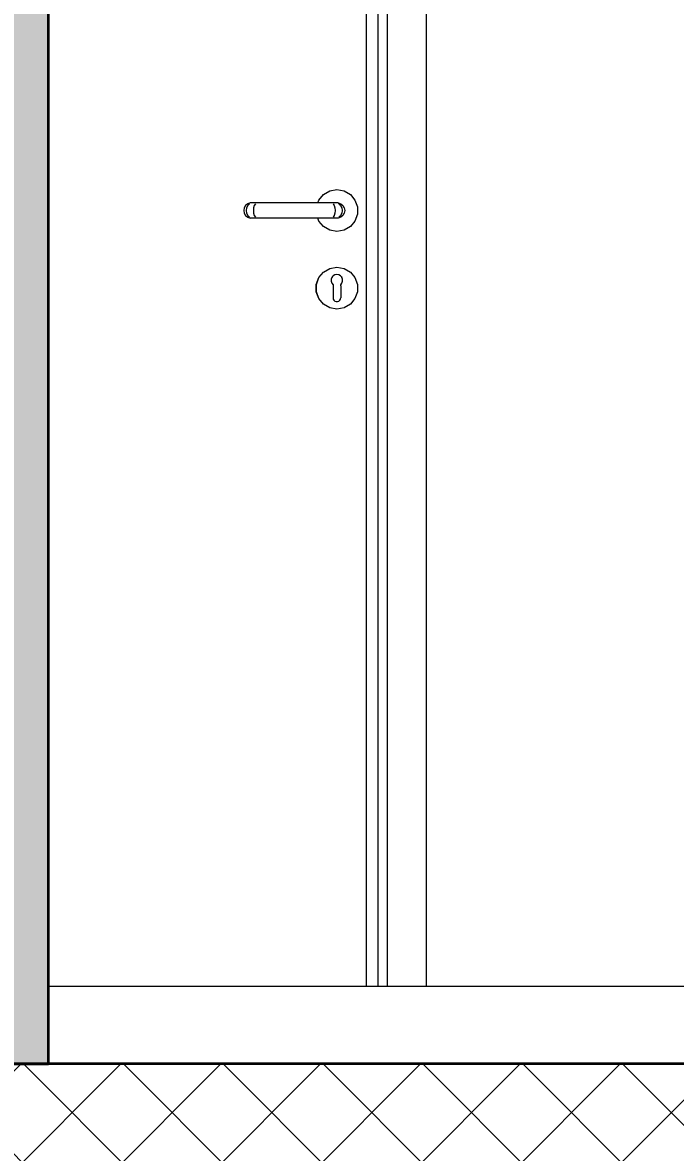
# Model space of a CAD drawing. Header units: millimetres. Extents: x -15634 to 67596, y -3027 to 55843.
# Drawn here: x 3861 to 4703, y 11982 to 13438 of the extents above; entities that cross this region are included whole.
import ezdxf

# ---------------------------------------------------------------- set-up
doc = ezdxf.new("R2010")
doc.units = ezdxf.units.MM
doc.header["$MEASUREMENT"] = 0
doc.set_wipeout_variables(frame=1)
doc.linetypes.add('Wipeout_Contour', pattern=[1000, 0, -1000])
doc.layers.add('Dimensioning - General', color=7, linetype='Continuous')
doc.layers.add('Structural - Bearing', color=7, linetype='Continuous')
for name, color, linetype, lineweight, true_color in [('Dimensioning - General_Pen_No__61', 7, 'Continuous', 20, 0x6a6a6a), ('Dimensioning - General_Pen_No__88', 7, 'Continuous', 20, 0xfd4435), ('Structural - Bearing_Pen_No__61', 7, 'Continuous', 20, 0x6a6a6a), ('Structural - Bearing_Pen_No__82', 7, 'Continuous', 20, 0xaaaaaa)]:
    doc.layers.add(name, color=color, linetype=linetype, lineweight=lineweight, true_color=true_color)
for name, color, linetype, lineweight in [('Structural - Bearing_Pen_No__1', 7, 'Continuous', 13), ('Structural - Bearing_Pen_No__101', 252, 'Continuous', 13), ('Structural - Bearing_Pen_No__7', 7, 'Continuous', 35)]:
    doc.layers.add(name, color=color, linetype=linetype, lineweight=lineweight)
doc.styles.add('GENERATED_STYLE_6', font='calibril.ttf')
doc.dimstyles.new('GENERATED_STYLE__3', dxfattribs={"dimtxt": 195.999997, "dimasz": 106.4, "dimexe": 0.18, "dimexo": 0.0625, "dimgap": 0.09, "dimtad": 1, "dimdec": 0, "dimlfac": 0.1, "dimzin": 0, "dimdsep": 46, "dimtxsty": 'GENERATED_STYLE_6', "dimblk": 'ARROWHEAD_2', "dimblk1": 'ARROWHEAD_2', "dimblk2": 'ARROWHEAD_2', "dimcen": 0.09, "dimse1": 1, "dimse2": 1, "dimclrd": 256, "dimclre": 256, "dimclrt": 256, "dimadec": 0, "dimazin": 0, "dimtfac": 1, "dimtdec": 4, "dimtmove": 0, "dimatfit": 3, "dimfxl": 1, "dimtolj": 1, "dimtzin": 0, "dimarcsym": 0})

# ---------------------------------------------------------------- blocks, each defined once
blk = doc.blocks.new('*D43')
at = {"layer": 'Dimensioning - General_Pen_No__61', "color": 251, "linetype": 'Continuous', "lineweight": 20, "true_color": 0x6a6a6a, "transparency": 16777216}
for p, q in [((27454.4, 14836), (27594.4, 14755.2)), ((27629.4, 14795.6), (27419.4, 14795.6)), ((27524.4, 12095.6), (27524.4, 14795.6)), ((27454.4, 12136), (27594.4, 12055.2)), ((27629.4, 12095.6), (27419.4, 12095.6)), ((27524.4, 12027.1), (27524.4, 12095.6))]:
    blk.add_line(p, q, dxfattribs=at)
at = {"layer": 'Dimensioning - General_Pen_No__88', "color": 20, "lineweight": 20, "true_color": 0xfd4435, "transparency": 16777216, "char_height": 196, "attachment_point": 7, "rotation": 90, "style": 'GENERATED_STYLE_6'}
for s, insert in [('\\A1;{\\pql;\\fCalibri Light|b0|i0|c0|p34;20}', (27485.2, 14437.4)), ('\\A1;{\\pql;\\fCalibri Light|b0|i0|c0|p34;270}', (27485.2, 13207.3))]:
    blk.add_mtext(s, dxfattribs=dict(at, insert=insert))
blk = doc.blocks.new('ARROWHEAD_2')
at = {"color": 0, "linetype": 'Continuous', "lineweight": 0}
for p, q in [((-0.378, -0.655), (0.378, 0.655)), ((0, 0), (-1, 0))]:
    blk.add_line(p, q, dxfattribs=at)
blk = doc.blocks.new('*D90')
at = {"layer": 'Dimensioning - General_Pen_No__61', "color": 251, "linetype": 'Continuous', "lineweight": 20, "true_color": 0x6a6a6a, "transparency": 16777216}
for p, q in [((28004.4, 12136), (28144.4, 12055.2)), ((28179.4, 12095.6), (27969.4, 12095.6)), ((28074.4, 11895.6), (28074.4, 12095.6)), ((28004.4, 11936), (28144.4, 11855.2)), ((28179.4, 11895.6), (27969.4, 11895.6))]:
    blk.add_line(p, q, dxfattribs=at)
blk = doc.blocks.new('*D91')
at = {"layer": 'Dimensioning - General_Pen_No__61', "color": 251, "linetype": 'Continuous', "lineweight": 20, "true_color": 0x6a6a6a, "transparency": 16777216}
for p, q in [((28004.4, 14836), (28144.4, 14755.2)), ((28179.4, 14795.6), (27969.4, 14795.6)), ((28074.4, 12095.6), (28074.4, 14795.6)), ((28004.4, 12136), (28144.4, 12055.2)), ((28179.4, 12095.6), (27969.4, 12095.6))]:
    blk.add_line(p, q, dxfattribs=at)
at = {"layer": 'Dimensioning - General_Pen_No__88', "color": 20, "lineweight": 20, "true_color": 0xfd4435, "transparency": 16777216, "char_height": 196, "attachment_point": 7, "rotation": 90, "style": 'GENERATED_STYLE_6'}
for s, insert in [('\\A1;{\\pql;\\fCalibri Light|b0|i0|c0|p34;20}', (28035.2, 14437.4)), ('\\A1;{\\pql;\\fCalibri Light|b0|i0|c0|p34;270}', (28035.2, 13207.3))]:
    blk.add_mtext(s, dxfattribs=dict(at, insert=insert))
blk = doc.blocks.new('*D123')
at = {"layer": 'Dimensioning - General_Pen_No__61', "color": 251, "linetype": 'Continuous', "lineweight": 20, "true_color": 0x6a6a6a, "transparency": 16777216}
for p, q in [((28554.4, 12136), (28694.4, 12055.2)), ((28729.4, 12095.6), (28519.4, 12095.6)), ((28624.4, 8295.6), (28624.4, 12095.6)), ((28554.4, 8336), (28694.4, 8255.2)), ((28729.4, 8295.6), (28519.4, 8295.6))]:
    blk.add_line(p, q, dxfattribs=at)
at = {"layer": 'Dimensioning - General_Pen_No__88', "color": 20, "lineweight": 20, "true_color": 0xfd4435, "transparency": 16777216, "insert": (28585.2, 9957.3), "char_height": 196, "attachment_point": 7, "rotation": 90, "style": 'GENERATED_STYLE_6'}
blk.add_mtext('\\A1;{\\pql;\\fCalibri Light|b0|i0|c0|p34;380}', dxfattribs=at)
blk = doc.blocks.new('*D124')
at = {"layer": 'Dimensioning - General_Pen_No__61', "color": 251, "linetype": 'Continuous', "lineweight": 20, "true_color": 0x6a6a6a, "transparency": 16777216}
for p, q in [((28554.4, 15036), (28694.4, 14955.2)), ((28729.4, 14995.6), (28519.4, 14995.6)), ((28624.4, 12095.6), (28624.4, 14995.6)), ((28554.4, 12136), (28694.4, 12055.2)), ((28729.4, 12095.6), (28519.4, 12095.6))]:
    blk.add_line(p, q, dxfattribs=at)
at = {"layer": 'Dimensioning - General_Pen_No__88', "color": 20, "lineweight": 20, "true_color": 0xfd4435, "transparency": 16777216, "insert": (28585.2, 13307.3), "char_height": 196, "attachment_point": 7, "rotation": 90, "style": 'GENERATED_STYLE_6'}
blk.add_mtext('\\A1;{\\pql;\\fCalibri Light|b0|i0|c0|p34;290}', dxfattribs=at)

msp = doc.modelspace()

# ---------------------------------------------------------------- wipeouts: each hides what was drawn before it
at = {"color": 254, "linetype": 'Wipeout_Contour', "lineweight": 0, "ltscale": 55714.690828}
msp.add_wipeout([(4319.4, 12195.6), (4331.4, 12195.6), (4331.4, 14282.6), (4319.4, 14270.6)], dxfattribs=at).dxf.layer = 'Structural - Bearing'
at = {"color": 254, "linetype": 'Wipeout_Contour', "lineweight": 0, "ltscale": 374459.215777}
msp.add_wipeout([(4243, 13209.1), (4241.7, 13205.5), (4268.1, 13205.5), (4271.4, 13204.3), (4274, 13202), (4275.8, 13199), (4276.4, 13195.6), (4275.8, 13192.2), (4274, 13189.2), (4271.4, 13186.9), (4268.1, 13185.8), (4241.7, 13185.8), (4243, 13182.1), (4249, 13174.9), (4257.1, 13170.2), (4266.4, 13168.6), (4275.6, 13170.2), (4283.7, 13174.9), (4289.7, 13182.1), (4293, 13190.9), (4293, 13200.3), (4289.7, 13209.1), (4283.7, 13216.3), (4275.6, 13221), (4266.4, 13222.6), (4257.1, 13221), (4249, 13216.3)], dxfattribs=at).dxf.layer = 'Structural - Bearing'
at = {"color": 254, "linetype": 'Wipeout_Contour', "lineweight": 0, "ltscale": 96489.75933}
msp.add_wipeout([(4260, 13109.4), (4260.9, 13110.5), (4257.2, 13120.9), (4249.1, 13116.2), (4259, 13104.4), (4259, 13104.4), (4259, 13107)], dxfattribs=at).dxf.layer = 'Structural - Bearing'

# ---------------------------------------------------------------- next in the draw order: wipeouts: each hides what was drawn before it
at = {"color": 254, "linetype": 'Wipeout_Contour', "lineweight": 0, "ltscale": 55812.862812}
msp.add_wipeout([(4381.4, 12195.6), (4381.4, 14332.6), (4331.4, 14282.6), (4331.4, 12195.6)], dxfattribs=at).dxf.layer = 'Structural - Bearing'
at = {"color": 254, "linetype": 'Wipeout_Contour', "lineweight": 0, "ltscale": 55657.666539}
msp.add_wipeout([(4304.4, 14255.6), (4304.4, 12195.6), (4319.4, 12195.6), (4319.4, 14255.6)], dxfattribs=at).dxf.layer = 'Structural - Bearing'
at = {"color": 254, "linetype": 'Wipeout_Contour', "lineweight": 0, "ltscale": 55510.5752}
msp.add_wipeout([(4265.9, 13205.5), (4268.8, 13204.3), (4271.4, 13204.3), (4268.1, 13205.5)], dxfattribs=at).dxf.layer = 'Structural - Bearing'
at = {"color": 254, "linetype": 'Wipeout_Contour', "lineweight": 0, "ltscale": 55476.22779}
msp.add_wipeout([(4273.3, 13195.6), (4272.8, 13192.2), (4275.8, 13192.2), (4276.4, 13195.6)], dxfattribs=at).dxf.layer = 'Structural - Bearing'
at = {"color": 254, "linetype": 'Wipeout_Contour', "lineweight": 0, "ltscale": 82670.9912}
msp.add_wipeout([(4259.8, 13102), (4259, 13104.4), (4249.1, 13116.2), (4243.1, 13109.1), (4261.4, 13098.5), (4261.4, 13100)], dxfattribs=at).dxf.layer = 'Structural - Bearing'

# ---------------------------------------------------------------- next in the draw order: wipeouts: each hides what was drawn before it
at = {"color": 254, "linetype": 'Wipeout_Contour', "lineweight": 0, "ltscale": 55507.520953}
msp.add_wipeout([(4268.8, 13204.3), (4271.2, 13202), (4274, 13202), (4271.4, 13204.3)], dxfattribs=at).dxf.layer = 'Structural - Bearing'
at = {"color": 254, "linetype": 'Wipeout_Contour', "lineweight": 0, "ltscale": 55462.637143}
msp.add_wipeout([(4272.8, 13192.2), (4271.2, 13189.2), (4274, 13189.2), (4275.8, 13192.2)], dxfattribs=at).dxf.layer = 'Structural - Bearing'
at = {"color": 254, "linetype": 'Wipeout_Contour', "lineweight": 0, "ltscale": 55163.204018}
msp.add_wipeout([(4249, 13116.3), (4249.1, 13116.2), (4257.2, 13120.9), (4257.1, 13121)], dxfattribs=at).dxf.layer = 'Structural - Bearing'

# ---------------------------------------------------------------- next in the draw order: wipeouts: each hides what was drawn before it
at = {"color": 254, "linetype": 'Wipeout_Contour', "lineweight": 0, "ltscale": 55500.113361}
msp.add_wipeout([(4271.2, 13202), (4272.8, 13199), (4275.8, 13199), (4274, 13202)], dxfattribs=at).dxf.layer = 'Structural - Bearing'
at = {"color": 254, "linetype": 'Wipeout_Contour', "lineweight": 0, "ltscale": 55450.101482}
msp.add_wipeout([(4268.8, 13186.9), (4271.4, 13186.9), (4274, 13189.2), (4271.2, 13189.2)], dxfattribs=at).dxf.layer = 'Structural - Bearing'
at = {"color": 254, "linetype": 'Wipeout_Contour', "lineweight": 0, "ltscale": 82742.131983}
msp.add_wipeout([(4261.6, 13111.3), (4263.8, 13112.6), (4266.4, 13113), (4266.4, 13122.5), (4257.2, 13120.9), (4260.9, 13110.5)], dxfattribs=at).dxf.layer = 'Structural - Bearing'

# ---------------------------------------------------------------- next in the draw order: wipeouts: each hides what was drawn before it
at = {"color": 254, "linetype": 'Wipeout_Contour', "lineweight": 0, "ltscale": 55489.242834}
msp.add_wipeout([(4275.8, 13199), (4272.8, 13199), (4273.3, 13195.6), (4276.4, 13195.6)], dxfattribs=at).dxf.layer = 'Structural - Bearing'
at = {"color": 254, "linetype": 'Wipeout_Contour', "lineweight": 0, "ltscale": 55440.13554}
msp.add_wipeout([(4268.8, 13186.9), (4265.9, 13185.8), (4268.1, 13185.8), (4271.4, 13186.9)], dxfattribs=at).dxf.layer = 'Structural - Bearing'
at = {"color": 254, "linetype": 'Wipeout_Contour', "lineweight": 0, "ltscale": 55185.893323}
msp.add_wipeout([(4257.1, 13121), (4257.2, 13120.9), (4266.4, 13122.5), (4266.4, 13122.6)], dxfattribs=at).dxf.layer = 'Structural - Bearing'
at = {"color": 254, "linetype": 'Wipeout_Contour', "lineweight": 0, "ltscale": 55093.963204}
msp.add_wipeout([(4261.4, 13096.5), (4261.4, 13098.5), (4243.1, 13109.1), (4239.9, 13100.3)], dxfattribs=at).dxf.layer = 'Structural - Bearing'

# ---------------------------------------------------------------- next in the draw order: wipeouts: each hides what was drawn before it
at = {"color": 254, "linetype": 'Wipeout_Contour', "lineweight": 0, "ltscale": 55504.98858}
msp.add_wipeout([(4265.9, 13205.5), (4259.8, 13205.5), (4261.5, 13204.3), (4268.8, 13204.3)], dxfattribs=at).dxf.layer = 'Structural - Bearing'
at = {"color": 254, "linetype": 'Wipeout_Contour', "lineweight": 0, "ltscale": 55468.73009}
msp.add_wipeout([(4273.3, 13195.6), (4264, 13195.6), (4263.7, 13192.2), (4272.8, 13192.2)], dxfattribs=at).dxf.layer = 'Structural - Bearing'
at = {"color": 254, "linetype": 'Wipeout_Contour', "lineweight": 0, "ltscale": 82756.064433}
msp.add_wipeout([(4268.9, 13112.6), (4271.1, 13111.3), (4271.8, 13110.5), (4275.6, 13120.9), (4266.4, 13122.5), (4266.4, 13113)], dxfattribs=at).dxf.layer = 'Structural - Bearing'
at = {"color": 254, "linetype": 'Wipeout_Contour', "lineweight": 0, "ltscale": 55131.951808}
msp.add_wipeout([(4243, 13109.1), (4243.1, 13109.1), (4249.1, 13116.2), (4249, 13116.3)], dxfattribs=at).dxf.layer = 'Structural - Bearing'
at = {"color": 254, "linetype": 'Wipeout_Contour', "lineweight": 0, "ltscale": 68778.232519}
msp.add_wipeout([(4257.2, 13070.3), (4261.5, 13082.3), (4261.4, 13083.1), (4261.4, 13089.6), (4249.1, 13075)], dxfattribs=at).dxf.layer = 'Structural - Bearing'

# ---------------------------------------------------------------- next in the draw order: wipeouts: each hides what was drawn before it
at = {"color": 254, "linetype": 'Wipeout_Contour', "lineweight": 0, "ltscale": 55501.044754}
msp.add_wipeout([(4268.8, 13204.3), (4261.5, 13204.3), (4262.8, 13202), (4271.2, 13202)], dxfattribs=at).dxf.layer = 'Structural - Bearing'
at = {"color": 254, "linetype": 'Wipeout_Contour', "lineweight": 0, "ltscale": 55455.492865}
msp.add_wipeout([(4272.8, 13192.2), (4263.7, 13192.2), (4262.8, 13189.2), (4271.2, 13189.2)], dxfattribs=at).dxf.layer = 'Structural - Bearing'
at = {"color": 254, "linetype": 'Wipeout_Contour', "lineweight": 0, "ltscale": 55197.296496}
msp.add_wipeout([(4266.4, 13122.6), (4266.4, 13122.5), (4275.6, 13120.9), (4275.6, 13121)], dxfattribs=at).dxf.layer = 'Structural - Bearing'
at = {"color": 254, "linetype": 'Wipeout_Contour', "lineweight": 0, "ltscale": 55035.847994}
msp.add_wipeout([(4261.4, 13089.6), (4261.4, 13092.7), (4243.1, 13082.2), (4249.1, 13075)], dxfattribs=at).dxf.layer = 'Structural - Bearing'

# ---------------------------------------------------------------- next in the draw order: wipeouts: each hides what was drawn before it
at = {"color": 254, "linetype": 'Wipeout_Contour', "lineweight": 0, "ltscale": 55492.973865}
msp.add_wipeout([(4271.2, 13202), (4262.8, 13202), (4263.7, 13199), (4272.8, 13199)], dxfattribs=at).dxf.layer = 'Structural - Bearing'
at = {"color": 254, "linetype": 'Wipeout_Contour', "lineweight": 0, "ltscale": 55443.618624}
msp.add_wipeout([(4271.2, 13189.2), (4262.8, 13189.2), (4261.5, 13186.9), (4268.8, 13186.9)], dxfattribs=at).dxf.layer = 'Structural - Bearing'
at = {"color": 254, "linetype": 'Wipeout_Contour', "lineweight": 0, "ltscale": 96528.152842}
msp.add_wipeout([(4272.8, 13109.4), (4273.7, 13107), (4273.8, 13104.4), (4273.7, 13104.4), (4283.7, 13116.2), (4275.6, 13120.9), (4271.8, 13110.5)], dxfattribs=at).dxf.layer = 'Structural - Bearing'
at = {"color": 254, "linetype": 'Wipeout_Contour', "lineweight": 0, "ltscale": 55053.343221}
msp.add_wipeout([(4261.4, 13092.7), (4261.4, 13094.7), (4239.9, 13090.9), (4243.1, 13082.2)], dxfattribs=at).dxf.layer = 'Structural - Bearing'

# ---------------------------------------------------------------- next in the draw order: wipeouts: each hides what was drawn before it
at = {"color": 254, "linetype": 'Wipeout_Contour', "lineweight": 0, "ltscale": 55481.746876}
msp.add_wipeout([(4272.8, 13199), (4263.7, 13199), (4264, 13195.6), (4273.3, 13195.6)], dxfattribs=at).dxf.layer = 'Structural - Bearing'
at = {"color": 254, "linetype": 'Wipeout_Contour', "lineweight": 0, "ltscale": 55434.541847}
msp.add_wipeout([(4268.8, 13186.9), (4261.5, 13186.9), (4259.8, 13185.8), (4265.9, 13185.8)], dxfattribs=at).dxf.layer = 'Structural - Bearing'
at = {"color": 254, "linetype": 'Wipeout_Contour', "lineweight": 0, "ltscale": 55196.040809}
msp.add_wipeout([(4275.6, 13121), (4275.6, 13120.9), (4283.7, 13116.2), (4283.7, 13116.3)], dxfattribs=at).dxf.layer = 'Structural - Bearing'
at = {"color": 254, "linetype": 'Wipeout_Contour', "lineweight": 0, "ltscale": 55072.713945}
msp.add_wipeout([(4261.4, 13094.7), (4261.4, 13096.5), (4239.9, 13100.3), (4239.9, 13090.9)], dxfattribs=at).dxf.layer = 'Structural - Bearing'
at = {"color": 254, "linetype": 'Wipeout_Contour', "lineweight": 0, "ltscale": 110037.043505}
msp.add_wipeout([(4261.7, 13081.4), (4261.5, 13082.3), (4257.2, 13070.3), (4266.4, 13068.7), (4266.4, 13078.2), (4265.5, 13078.2), (4263.9, 13078.8), (4262.5, 13079.9)], dxfattribs=at).dxf.layer = 'Structural - Bearing'

# ---------------------------------------------------------------- next in the draw order: wipeouts: each hides what was drawn before it
at = {"color": 254, "linetype": 'Wipeout_Contour', "lineweight": 0, "ltscale": 55495.427653}
msp.add_wipeout([(4259.8, 13205.5), (4251.6, 13205.5), (4252, 13204.3), (4261.5, 13204.3)], dxfattribs=at).dxf.layer = 'Structural - Bearing'
at = {"color": 254, "linetype": 'Wipeout_Contour', "lineweight": 0, "ltscale": 55456.179757}
msp.add_wipeout([(4252.7, 13195.6), (4252.6, 13192.2), (4263.7, 13192.2), (4264, 13195.6)], dxfattribs=at).dxf.layer = 'Structural - Bearing'
at = {"color": 254, "linetype": 'Wipeout_Contour', "lineweight": 0, "ltscale": 55095.895524}
msp.add_wipeout([(4239.8, 13100.3), (4239.9, 13100.3), (4243.1, 13109.1), (4243, 13109.1)], dxfattribs=at).dxf.layer = 'Structural - Bearing'
at = {"color": 254, "linetype": 'Wipeout_Contour', "lineweight": 0, "ltscale": 82711.628062}
msp.add_wipeout([(4272.9, 13102), (4271.4, 13100), (4271.4, 13098.5), (4289.7, 13109.1), (4283.7, 13116.2), (4273.7, 13104.4)], dxfattribs=at).dxf.layer = 'Structural - Bearing'
at = {"color": 254, "linetype": 'Wipeout_Contour', "lineweight": 0, "ltscale": 110053.87243}
msp.add_wipeout([(4267.2, 13078.2), (4266.4, 13078.2), (4266.4, 13068.7), (4275.6, 13070.3), (4271.2, 13082.3), (4271.1, 13081.4), (4270.2, 13079.9), (4268.9, 13078.8)], dxfattribs=at).dxf.layer = 'Structural - Bearing'
at = {"color": 254, "linetype": 'Wipeout_Contour', "lineweight": 0, "ltscale": 54988.326204}
msp.add_wipeout([(4257.1, 13070.2), (4257.2, 13070.3), (4249.1, 13075), (4249, 13074.9)], dxfattribs=at).dxf.layer = 'Structural - Bearing'

# ---------------------------------------------------------------- next in the draw order: wipeouts: each hides what was drawn before it
at = {"color": 254, "linetype": 'Wipeout_Contour', "lineweight": 0, "ltscale": 55490.088007}
msp.add_wipeout([(4261.5, 13204.3), (4252, 13204.3), (4252.4, 13202), (4262.8, 13202)], dxfattribs=at).dxf.layer = 'Structural - Bearing'
at = {"color": 254, "linetype": 'Wipeout_Contour', "lineweight": 0, "ltscale": 55443.490461}
msp.add_wipeout([(4252.4, 13189.2), (4262.8, 13189.2), (4263.7, 13192.2), (4252.6, 13192.2)], dxfattribs=at).dxf.layer = 'Structural - Bearing'
at = {"color": 254, "linetype": 'Wipeout_Contour', "lineweight": 0, "ltscale": 55182.279377}
msp.add_wipeout([(4283.7, 13116.3), (4283.7, 13116.2), (4289.7, 13109.1), (4289.7, 13109.1)], dxfattribs=at).dxf.layer = 'Structural - Bearing'
at = {"color": 254, "linetype": 'Wipeout_Contour', "lineweight": 0, "ltscale": 55002.134658}
msp.add_wipeout([(4249, 13074.9), (4249.1, 13075), (4243.1, 13082.2), (4243, 13082.1)], dxfattribs=at).dxf.layer = 'Structural - Bearing'
at = {"color": 254, "linetype": 'Wipeout_Contour', "lineweight": 0, "ltscale": 54987.065874}
msp.add_wipeout([(4266.4, 13068.6), (4266.4, 13068.7), (4257.2, 13070.3), (4257.1, 13070.2)], dxfattribs=at).dxf.layer = 'Structural - Bearing'

# ---------------------------------------------------------------- next in the draw order: wipeouts: each hides what was drawn before it
at = {"color": 254, "linetype": 'Wipeout_Contour', "lineweight": 0, "ltscale": 55480.979489}
msp.add_wipeout([(4262.8, 13202), (4252.4, 13202), (4252.6, 13199), (4263.7, 13199)], dxfattribs=at).dxf.layer = 'Structural - Bearing'
at = {"color": 254, "linetype": 'Wipeout_Contour', "lineweight": 0, "ltscale": 55432.650617}
msp.add_wipeout([(4262.8, 13189.2), (4252.4, 13189.2), (4252, 13186.9), (4261.5, 13186.9)], dxfattribs=at).dxf.layer = 'Structural - Bearing'
at = {"color": 254, "linetype": 'Wipeout_Contour', "lineweight": 0, "ltscale": 55131.07585}
msp.add_wipeout([(4271.4, 13098.5), (4271.4, 13096.5), (4292.9, 13100.3), (4289.7, 13109.1)], dxfattribs=at).dxf.layer = 'Structural - Bearing'
at = {"color": 254, "linetype": 'Wipeout_Contour', "lineweight": 0, "ltscale": 55026.817639}
msp.add_wipeout([(4243, 13082.1), (4243.1, 13082.2), (4239.9, 13090.9), (4239.8, 13090.9)], dxfattribs=at).dxf.layer = 'Structural - Bearing'

# ---------------------------------------------------------------- next in the draw order: wipeouts: each hides what was drawn before it
at = {"color": 254, "linetype": 'Wipeout_Contour', "lineweight": 0, "ltscale": 55469.199457}
msp.add_wipeout([(4263.7, 13199), (4252.6, 13199), (4252.7, 13195.6), (4264, 13195.6)], dxfattribs=at).dxf.layer = 'Structural - Bearing'
at = {"color": 254, "linetype": 'Wipeout_Contour', "lineweight": 0, "ltscale": 55424.968823}
msp.add_wipeout([(4261.5, 13186.9), (4252, 13186.9), (4251.6, 13185.8), (4259.8, 13185.8)], dxfattribs=at).dxf.layer = 'Structural - Bearing'
at = {"color": 254, "linetype": 'Wipeout_Contour', "lineweight": 0, "ltscale": 55157.663806}
msp.add_wipeout([(4289.7, 13109.1), (4289.7, 13109.1), (4292.9, 13100.3), (4293, 13100.3)], dxfattribs=at).dxf.layer = 'Structural - Bearing'
at = {"color": 254, "linetype": 'Wipeout_Contour', "lineweight": 0, "ltscale": 55059.383678}
msp.add_wipeout([(4239.8, 13090.9), (4239.9, 13090.9), (4239.9, 13100.3), (4239.8, 13100.3)], dxfattribs=at).dxf.layer = 'Structural - Bearing'
at = {"color": 254, "linetype": 'Wipeout_Contour', "lineweight": 0, "ltscale": 68804.577099}
msp.add_wipeout([(4283.7, 13075), (4271.4, 13089.6), (4271.4, 13083.1), (4271.2, 13082.3), (4275.6, 13070.3)], dxfattribs=at).dxf.layer = 'Structural - Bearing'

# ---------------------------------------------------------------- next in the draw order: wipeouts: each hides what was drawn before it
at = {"color": 254, "linetype": 'Wipeout_Contour', "lineweight": 0, "ltscale": 55399.060289}
msp.add_wipeout([(4252.7, 13195.6), (4170.1, 13195.6), (4170.1, 13192.2), (4252.6, 13192.2)], dxfattribs=at).dxf.layer = 'Structural - Bearing'
at = {"color": 254, "linetype": 'Wipeout_Contour', "lineweight": 0, "ltscale": 55440.833228}
msp.add_wipeout([(4251.6, 13205.5), (4171.1, 13205.5), (4170.7, 13204.3), (4252, 13204.3)], dxfattribs=at).dxf.layer = 'Structural - Bearing'
at = {"color": 254, "linetype": 'Wipeout_Contour', "lineweight": 0, "ltscale": 55111.733171}
msp.add_wipeout([(4271.4, 13096.5), (4271.4, 13094.7), (4292.9, 13090.9), (4292.9, 13100.3)], dxfattribs=at).dxf.layer = 'Structural - Bearing'
at = {"color": 254, "linetype": 'Wipeout_Contour', "lineweight": 0, "ltscale": 54998.509069}
msp.add_wipeout([(4275.6, 13070.2), (4275.6, 13070.3), (4266.4, 13068.7), (4266.4, 13068.6)], dxfattribs=at).dxf.layer = 'Structural - Bearing'

# ---------------------------------------------------------------- next in the draw order: wipeouts: each hides what was drawn before it
at = {"color": 254, "linetype": 'Wipeout_Contour', "lineweight": 0, "ltscale": 55434.320416}
msp.add_wipeout([(4252, 13204.3), (4170.7, 13204.3), (4170.4, 13202), (4252.4, 13202)], dxfattribs=at).dxf.layer = 'Structural - Bearing'
at = {"color": 254, "linetype": 'Wipeout_Contour', "lineweight": 0, "ltscale": 55386.811808}
msp.add_wipeout([(4170.1, 13192.2), (4170.4, 13189.2), (4252.4, 13189.2), (4252.6, 13192.2)], dxfattribs=at).dxf.layer = 'Structural - Bearing'
at = {"color": 254, "linetype": 'Wipeout_Contour', "lineweight": 0, "ltscale": 55090.494218}
msp.add_wipeout([(4271.4, 13094.7), (4271.4, 13092.7), (4289.7, 13082.2), (4292.9, 13090.9)], dxfattribs=at).dxf.layer = 'Structural - Bearing'

# ---------------------------------------------------------------- next in the draw order: wipeouts: each hides what was drawn before it
at = {"color": 254, "linetype": 'Wipeout_Contour', "lineweight": 0, "ltscale": 55424.339135}
msp.add_wipeout([(4170.4, 13202), (4170.1, 13199), (4252.6, 13199), (4252.4, 13202)], dxfattribs=at).dxf.layer = 'Structural - Bearing'
at = {"color": 254, "linetype": 'Wipeout_Contour', "lineweight": 0, "ltscale": 55376.825214}
msp.add_wipeout([(4252.4, 13189.2), (4170.4, 13189.2), (4170.7, 13186.9), (4252, 13186.9)], dxfattribs=at).dxf.layer = 'Structural - Bearing'
at = {"color": 254, "linetype": 'Wipeout_Contour', "lineweight": 0, "ltscale": 55067.421786}
msp.add_wipeout([(4271.4, 13092.7), (4271.4, 13089.6), (4283.7, 13075), (4289.7, 13082.2)], dxfattribs=at).dxf.layer = 'Structural - Bearing'

# ---------------------------------------------------------------- next in the draw order: wipeouts: each hides what was drawn before it
at = {"color": 254, "linetype": 'Wipeout_Contour', "lineweight": 0, "ltscale": 55412.093392}
msp.add_wipeout([(4252.6, 13199), (4170.1, 13199), (4170.1, 13195.6), (4252.7, 13195.6)], dxfattribs=at).dxf.layer = 'Structural - Bearing'
at = {"color": 254, "linetype": 'Wipeout_Contour', "lineweight": 0, "ltscale": 55370.304918}
msp.add_wipeout([(4252, 13186.9), (4170.7, 13186.9), (4171.1, 13185.8), (4251.6, 13185.8)], dxfattribs=at).dxf.layer = 'Structural - Bearing'
at = {"color": 254, "linetype": 'Wipeout_Contour', "lineweight": 0, "ltscale": 55125.153672}
msp.add_wipeout([(4293, 13100.3), (4292.9, 13100.3), (4292.9, 13090.9), (4293, 13090.9)], dxfattribs=at).dxf.layer = 'Structural - Bearing'
at = {"color": 254, "linetype": 'Wipeout_Contour', "lineweight": 0, "ltscale": 55021.264197}
msp.add_wipeout([(4283.7, 13074.9), (4283.7, 13075), (4275.6, 13070.3), (4275.6, 13070.2)], dxfattribs=at).dxf.layer = 'Structural - Bearing'

# ---------------------------------------------------------------- next in the draw order: wipeouts: each hides what was drawn before it
at = {"color": 254, "linetype": 'Wipeout_Contour', "lineweight": 0, "ltscale": 55342.082143}
msp.add_wipeout([(4170.1, 13195.6), (4158.7, 13195.6), (4159, 13192.2), (4170.1, 13192.2)], dxfattribs=at).dxf.layer = 'Structural - Bearing'
at = {"color": 254, "linetype": 'Wipeout_Contour', "lineweight": 0, "ltscale": 55386.346024}
msp.add_wipeout([(4171.1, 13205.5), (4163, 13205.5), (4161.3, 13204.3), (4170.7, 13204.3)], dxfattribs=at).dxf.layer = 'Structural - Bearing'
at = {"color": 254, "linetype": 'Wipeout_Contour', "lineweight": 0, "ltscale": 371917.853986}
msp.add_wipeout([(4259, 13107), (4259, 13104.4), (4259.8, 13102), (4261.4, 13100), (4261.4, 13083.1), (4261.7, 13081.4), (4262.5, 13079.9), (4263.9, 13078.8), (4265.5, 13078.2), (4267.2, 13078.2), (4268.9, 13078.8), (4270.2, 13079.9), (4271.1, 13081.4), (4271.4, 13083.1), (4271.4, 13100), (4272.9, 13102), (4273.7, 13104.4), (4273.8, 13104.4), (4273.7, 13107), (4272.8, 13109.4), (4271.8, 13110.5), (4271.1, 13111.3), (4268.9, 13112.6), (4266.4, 13113), (4263.8, 13112.6), (4261.6, 13111.3), (4260, 13109.4)], dxfattribs=at).dxf.layer = 'Structural - Bearing'
at = {"color": 254, "linetype": 'Wipeout_Contour', "lineweight": 0, "ltscale": 55088.661049}
msp.add_wipeout([(4293, 13090.9), (4292.9, 13090.9), (4289.7, 13082.2), (4289.7, 13082.1)], dxfattribs=at).dxf.layer = 'Structural - Bearing'

# ---------------------------------------------------------------- next in the draw order: wipeouts: each hides what was drawn before it
at = {"color": 254, "linetype": 'Wipeout_Contour', "lineweight": 0, "ltscale": 55378.67577}
msp.add_wipeout([(4170.7, 13204.3), (4161.3, 13204.3), (4159.9, 13202), (4170.4, 13202)], dxfattribs=at).dxf.layer = 'Structural - Bearing'
at = {"color": 254, "linetype": 'Wipeout_Contour', "lineweight": 0, "ltscale": 55330.268138}
msp.add_wipeout([(4159, 13192.2), (4159.9, 13189.2), (4170.4, 13189.2), (4170.1, 13192.2)], dxfattribs=at).dxf.layer = 'Structural - Bearing'
at = {"color": 254, "linetype": 'Wipeout_Contour', "lineweight": 0, "ltscale": 55052.577294}
msp.add_wipeout([(4289.7, 13082.1), (4289.7, 13082.2), (4283.7, 13075), (4283.7, 13074.9)], dxfattribs=at).dxf.layer = 'Structural - Bearing'

# ---------------------------------------------------------------- next in the draw order: wipeouts: each hides what was drawn before it
at = {"color": 254, "linetype": 'Wipeout_Contour', "lineweight": 0, "ltscale": 55367.833689}
msp.add_wipeout([(4159.9, 13202), (4159, 13199), (4170.1, 13199), (4170.4, 13202)], dxfattribs=at).dxf.layer = 'Structural - Bearing'
at = {"color": 254, "linetype": 'Wipeout_Contour', "lineweight": 0, "ltscale": 55321.122861}
msp.add_wipeout([(4170.4, 13189.2), (4159.9, 13189.2), (4161.3, 13186.9), (4170.7, 13186.9)], dxfattribs=at).dxf.layer = 'Structural - Bearing'

# ---------------------------------------------------------------- next in the draw order: wipeouts: each hides what was drawn before it
at = {"color": 254, "linetype": 'Wipeout_Contour', "lineweight": 0, "ltscale": 55355.128624}
msp.add_wipeout([(4159, 13199), (4158.7, 13195.6), (4170.1, 13195.6), (4170.1, 13199)], dxfattribs=at).dxf.layer = 'Structural - Bearing'
at = {"color": 254, "linetype": 'Wipeout_Contour', "lineweight": 0, "ltscale": 55315.748348}
msp.add_wipeout([(4170.7, 13186.9), (4161.3, 13186.9), (4163, 13185.8), (4171.1, 13185.8)], dxfattribs=at).dxf.layer = 'Structural - Bearing'

# ---------------------------------------------------------------- next in the draw order: wipeouts: each hides what was drawn before it
at = {"color": 254, "linetype": 'Wipeout_Contour', "lineweight": 0, "ltscale": 55329.807353}
msp.add_wipeout([(4158.7, 13195.6), (4149.4, 13195.6), (4150, 13192.2), (4159, 13192.2)], dxfattribs=at).dxf.layer = 'Structural - Bearing'
at = {"color": 254, "linetype": 'Wipeout_Contour', "lineweight": 0, "ltscale": 55376.982298}
msp.add_wipeout([(4163, 13205.5), (4156.8, 13205.5), (4153.9, 13204.3), (4161.3, 13204.3)], dxfattribs=at).dxf.layer = 'Structural - Bearing'

# ---------------------------------------------------------------- next in the draw order: wipeouts: each hides what was drawn before it
at = {"color": 254, "linetype": 'Wipeout_Contour', "lineweight": 0, "ltscale": 55367.951877}
msp.add_wipeout([(4161.3, 13204.3), (4153.9, 13204.3), (4151.5, 13202), (4159.9, 13202)], dxfattribs=at).dxf.layer = 'Structural - Bearing'
at = {"color": 254, "linetype": 'Wipeout_Contour', "lineweight": 0, "ltscale": 55318.526315}
msp.add_wipeout([(4159, 13192.2), (4150, 13192.2), (4151.5, 13189.2), (4159.9, 13189.2)], dxfattribs=at).dxf.layer = 'Structural - Bearing'

# ---------------------------------------------------------------- next in the draw order: wipeouts: each hides what was drawn before it
at = {"color": 254, "linetype": 'Wipeout_Contour', "lineweight": 0, "ltscale": 55356.099755}
msp.add_wipeout([(4159.9, 13202), (4151.5, 13202), (4150, 13199), (4159, 13199)], dxfattribs=at).dxf.layer = 'Structural - Bearing'
at = {"color": 254, "linetype": 'Wipeout_Contour', "lineweight": 0, "ltscale": 55310.387899}
msp.add_wipeout([(4159.9, 13189.2), (4151.5, 13189.2), (4153.9, 13186.9), (4161.3, 13186.9)], dxfattribs=at).dxf.layer = 'Structural - Bearing'

# ---------------------------------------------------------------- next in the draw order: wipeouts: each hides what was drawn before it
at = {"color": 254, "linetype": 'Wipeout_Contour', "lineweight": 0, "ltscale": 55342.856696}
msp.add_wipeout([(4159, 13199), (4150, 13199), (4149.4, 13195.6), (4158.7, 13195.6)], dxfattribs=at).dxf.layer = 'Structural - Bearing'
at = {"color": 254, "linetype": 'Wipeout_Contour', "lineweight": 0, "ltscale": 55306.372725}
msp.add_wipeout([(4161.3, 13186.9), (4153.9, 13186.9), (4156.8, 13185.8), (4163, 13185.8)], dxfattribs=at).dxf.layer = 'Structural - Bearing'

# ---------------------------------------------------------------- next in the draw order: wipeouts: each hides what was drawn before it
at = {"color": 254, "linetype": 'Wipeout_Contour', "lineweight": 0, "ltscale": 55322.49697}
msp.add_wipeout([(4146.4, 13195.6), (4147, 13192.2), (4150, 13192.2), (4149.4, 13195.6)], dxfattribs=at).dxf.layer = 'Structural - Bearing'
at = {"color": 254, "linetype": 'Wipeout_Contour', "lineweight": 0, "ltscale": 55371.524254}
msp.add_wipeout([(4154.6, 13205.5), (4151.4, 13204.3), (4153.9, 13204.3), (4156.8, 13205.5)], dxfattribs=at).dxf.layer = 'Structural - Bearing'

# ---------------------------------------------------------------- next in the draw order: wipeouts: each hides what was drawn before it
at = {"color": 254, "linetype": 'Wipeout_Contour', "lineweight": 0, "ltscale": 55361.63073}
msp.add_wipeout([(4148.7, 13202), (4151.5, 13202), (4153.9, 13204.3), (4151.4, 13204.3)], dxfattribs=at).dxf.layer = 'Structural - Bearing'
at = {"color": 254, "linetype": 'Wipeout_Contour', "lineweight": 0, "ltscale": 55311.557943}
msp.add_wipeout([(4147, 13192.2), (4148.7, 13189.2), (4151.5, 13189.2), (4150, 13192.2)], dxfattribs=at).dxf.layer = 'Structural - Bearing'

# ---------------------------------------------------------------- next in the draw order: wipeouts: each hides what was drawn before it
at = {"color": 254, "linetype": 'Wipeout_Contour', "lineweight": 0, "ltscale": 55349.13607}
msp.add_wipeout([(4148.7, 13202), (4147, 13199), (4150, 13199), (4151.5, 13202)], dxfattribs=at).dxf.layer = 'Structural - Bearing'
at = {"color": 254, "linetype": 'Wipeout_Contour', "lineweight": 0, "ltscale": 55304.060219}
msp.add_wipeout([(4148.7, 13189.2), (4151.4, 13186.9), (4153.9, 13186.9), (4151.5, 13189.2)], dxfattribs=at).dxf.layer = 'Structural - Bearing'

# ---------------------------------------------------------------- next in the draw order: wipeouts: each hides what was drawn before it
at = {"color": 254, "linetype": 'Wipeout_Contour', "lineweight": 0, "ltscale": 55335.548021}
msp.add_wipeout([(4147, 13199), (4146.4, 13195.6), (4149.4, 13195.6), (4150, 13199)], dxfattribs=at).dxf.layer = 'Structural - Bearing'
at = {"color": 254, "linetype": 'Wipeout_Contour', "lineweight": 0, "ltscale": 55300.907737}
msp.add_wipeout([(4151.4, 13186.9), (4154.6, 13185.8), (4156.8, 13185.8), (4153.9, 13186.9)], dxfattribs=at).dxf.layer = 'Structural - Bearing'

# ---------------------------------------------------------------- next in the draw order: wipeouts: each hides what was drawn before it
at = {"color": 254, "linetype": 'Wipeout_Contour', "lineweight": 0, "ltscale": 112452.021289}
msp.add_wipeout([(3894.4, 12195.6), (3894.4, 12095.6), (5194.4, 12095.6), (5194.4, 14795.6), (3894.4, 14795.6), (3894.4, 14332.6), (4381.4, 14332.6), (4381.4, 12195.6)], dxfattribs=at).dxf.layer = 'Structural - Bearing'

# ---------------------------------------------------------------- next in the draw order: hatches: boundary and pattern name
at = {"layer": 'Structural - Bearing_Pen_No__1', "linetype": 'Continuous', "lineweight": 13}
h = msp.add_hatch(dxfattribs=at)
h.set_pattern_fill('CONCRETE_BLOCK', style=0, pattern_type=2)
h.set_pattern_definition([(45, (0, 0), (-64.34671, 64.34671), []), (135, (0, 0), (64.34671, 64.34671), [])])
h.paths.add_polyline_path([(-655.6, 11895.6), (44144.4, 11895.6), (44144.4, 12095.6), (-655.6, 12095.6)])
at = {"layer": 'Structural - Bearing_Pen_No__101', "linetype": 'Continuous', "lineweight": 13}
msp.add_hatch(color=252, dxfattribs=at).paths.add_polyline_path([(3774.4, 12095.6), (3894.4, 12095.6), (3894.4, 14995.6), (3774.4, 14995.6)])

# ---------------------------------------------------------------- next in the draw order: linework, layer by layer
at = {"layer": 'Structural - Bearing_Pen_No__1', "color": 7, "linetype": 'Continuous', "lineweight": 13}
for q in [(3894.4, 14995.6), (6354.4, 12095.6)]:
    msp.add_line((3894.4, 12095.6), q, dxfattribs=at)
at = {"layer": 'Structural - Bearing_Pen_No__61', "color": 251, "linetype": 'Continuous', "lineweight": 20, "true_color": 0x6a6a6a}
msp.add_lwpolyline([(6354.4, 12195.6), (3894.4, 12195.6)], dxfattribs=at)
at = {"layer": 'Structural - Bearing_Pen_No__7', "color": 7, "linetype": 'Continuous', "lineweight": 35, "flags": 128}
for points in [[(3774.4, 12095.6), (3894.4, 12095.6), (3894.4, 14995.6), (3774.4, 14995.6)], [(-655.6, 11895.6), (44144.4, 11895.6), (44144.4, 12095.6), (-655.6, 12095.6)]]:
    msp.add_lwpolyline(points, close=True, dxfattribs=at)
at = {"layer": 'Structural - Bearing_Pen_No__82', "color": 253, "linetype": 'Continuous', "lineweight": 20, "true_color": 0xaaaaaa}
for p, q in [((4381.4, 14332.6), (4381.4, 12195.6)), ((4331.4, 12195.6), (4331.4, 14282.6)), ((4319.4, 12195.6), (4319.4, 14270.6)), ((4304.4, 12195.6), (4304.4, 14255.6)), ((4241.7, 13205.5), (4243, 13209.1)), ((4243, 13209.1), (4249, 13216.3)), ((4249, 13216.3), (4257.1, 13221)), ((4257.1, 13221), (4266.4, 13222.6)), ((4266.4, 13222.6), (4275.6, 13221)), ((4275.6, 13221), (4283.7, 13216.3)), ((4283.7, 13216.3), (4289.7, 13209.1)), ((4289.7, 13209.1), (4293, 13200.3)), ((4147, 13199), (4146.4, 13195.6)), ((4146.4, 13195.6), (4147, 13192.2)), ((4148.7, 13202), (4147, 13199)), ((4151.4, 13204.3), (4148.7, 13202)), ((4150, 13199), (4149.4, 13195.6)), ((4149.4, 13195.6), (4150, 13192.2)), ((4151.5, 13202), (4150, 13199)), ((4154.6, 13205.5), (4151.4, 13204.3)), ((4153.9, 13204.3), (4151.5, 13202)), ((4156.8, 13205.5), (4154.6, 13205.5)), ((4163, 13205.5), (4156.8, 13205.5)), ((4159, 13199), (4158.7, 13195.6)), ((4158.7, 13195.6), (4159, 13192.2)), ((4159.9, 13202), (4159, 13199)), ((4161.3, 13204.3), (4159.9, 13202)), ((4171.1, 13205.5), (4163, 13205.5)), ((4251.6, 13205.5), (4171.1, 13205.5)), ((4259.8, 13205.5), (4251.6, 13205.5)), ((4265.9, 13205.5), (4259.8, 13205.5)), ((4261.5, 13204.3), (4262.8, 13202)), ((4262.8, 13202), (4263.7, 13199)), ((4263.7, 13199), (4264, 13195.6)), ((4264, 13195.6), (4263.7, 13192.2)), ((4268.1, 13205.5), (4265.9, 13205.5)), ((4268.1, 13205.5), (4271.4, 13204.3)), ((4268.8, 13204.3), (4271.2, 13202)), ((4271.2, 13202), (4272.8, 13199)), ((4271.4, 13204.3), (4274, 13202)), ((4272.8, 13199), (4273.3, 13195.6)), ((4273.3, 13195.6), (4272.8, 13192.2)), ((4274, 13202), (4275.8, 13199)), ((4275.8, 13199), (4276.4, 13195.6)), ((4276.4, 13195.6), (4275.8, 13192.2)), ((4293, 13200.3), (4293, 13190.9)), ((4147, 13192.2), (4148.7, 13189.2)), ((4148.7, 13189.2), (4151.4, 13186.9)), ((4150, 13192.2), (4151.5, 13189.2)), ((4151.4, 13186.9), (4154.6, 13185.8)), ((4151.5, 13189.2), (4153.9, 13186.9)), ((4156.8, 13185.8), (4154.6, 13185.8)), ((4163, 13185.8), (4156.8, 13185.8)), ((4159, 13192.2), (4159.9, 13189.2)), ((4159.9, 13189.2), (4161.3, 13186.9)), ((4171.1, 13185.8), (4163, 13185.8)), ((4251.6, 13185.8), (4171.1, 13185.8)), ((4243, 13182.1), (4241.7, 13185.8)), ((4249, 13174.9), (4243, 13182.1)), ((4259.8, 13185.8), (4251.6, 13185.8)), ((4265.9, 13185.8), (4259.8, 13185.8)), ((4262.8, 13189.2), (4261.5, 13186.9)), ((4263.7, 13192.2), (4262.8, 13189.2)), ((4268.1, 13185.8), (4265.9, 13185.8)), ((4271.4, 13186.9), (4268.1, 13185.8)), ((4271.2, 13189.2), (4268.8, 13186.9)), ((4272.8, 13192.2), (4271.2, 13189.2)), ((4274, 13189.2), (4271.4, 13186.9)), ((4275.8, 13192.2), (4274, 13189.2)), ((4289.7, 13182.1), (4283.7, 13174.9)), ((4293, 13190.9), (4289.7, 13182.1)), ((4257.1, 13170.2), (4249, 13174.9)), ((4266.4, 13168.6), (4257.1, 13170.2)), ((4275.6, 13170.2), (4266.4, 13168.6)), ((4283.7, 13174.9), (4275.6, 13170.2)), ((4257.1, 13121), (4266.4, 13122.6)), ((4266.4, 13122.6), (4275.6, 13121)), ((4239.8, 13100.3), (4243, 13109.1)), ((4243, 13109.1), (4249, 13116.3)), ((4249, 13116.3), (4257.1, 13121)), ((4260, 13109.4), (4259, 13107)), ((4259, 13107), (4259, 13104.4)), ((4260.9, 13110.5), (4260, 13109.4)), ((4260.9, 13110.5), (4261.6, 13111.3)), ((4263.8, 13112.6), (4261.6, 13111.3)), ((4266.4, 13113), (4263.8, 13112.6)), ((4268.9, 13112.6), (4266.4, 13113)), ((4271.1, 13111.3), (4268.9, 13112.6)), ((4271.8, 13110.5), (4271.1, 13111.3)), ((4271.8, 13110.5), (4272.8, 13109.4)), ((4273.7, 13107), (4272.8, 13109.4)), ((4273.8, 13104.4), (4273.7, 13107)), ((4275.6, 13121), (4283.7, 13116.3)), ((4283.7, 13116.3), (4289.7, 13109.1)), ((4289.7, 13109.1), (4293, 13100.3)), ((4239.8, 13090.9), (4239.8, 13100.3)), ((4259, 13104.4), (4259.8, 13102)), ((4259.8, 13102), (4261.4, 13100)), ((4261.4, 13100), (4261.4, 13098.5)), ((4261.4, 13098.5), (4261.4, 13096.5)), ((4261.4, 13096.5), (4261.4, 13094.7)), ((4261.4, 13094.7), (4261.4, 13092.7)), ((4261.4, 13092.7), (4261.4, 13089.6)), ((4271.4, 13100), (4272.9, 13102)), ((4271.4, 13098.5), (4271.4, 13100)), ((4271.4, 13098.5), (4271.4, 13096.5)), ((4271.4, 13096.5), (4271.4, 13094.7)), ((4271.4, 13094.7), (4271.4, 13092.7)), ((4271.4, 13092.7), (4271.4, 13089.6)), ((4272.9, 13102), (4273.7, 13104.4)), ((4293, 13100.3), (4293, 13090.9)), ((4243, 13082.1), (4239.8, 13090.9)), ((4249, 13074.9), (4243, 13082.1)), ((4261.4, 13089.6), (4261.4, 13083.1)), ((4261.4, 13083.1), (4261.5, 13082.3)), ((4261.5, 13082.3), (4261.7, 13081.4)), ((4261.7, 13081.4), (4262.5, 13079.9)), ((4262.5, 13079.9), (4263.9, 13078.8)), ((4263.9, 13078.8), (4265.5, 13078.2)), ((4265.5, 13078.2), (4266.4, 13078.2)), ((4266.4, 13078.2), (4267.2, 13078.2)), ((4267.2, 13078.2), (4268.9, 13078.8)), ((4268.9, 13078.8), (4270.2, 13079.9)), ((4270.2, 13079.9), (4271.1, 13081.4)), ((4271.1, 13081.4), (4271.2, 13082.3)), ((4271.2, 13082.3), (4271.4, 13083.1)), ((4271.4, 13089.6), (4271.4, 13083.1)), ((4289.7, 13082.1), (4283.7, 13074.9)), ((4293, 13090.9), (4289.7, 13082.1)), ((4257.1, 13070.2), (4249, 13074.9)), ((4266.4, 13068.6), (4257.1, 13070.2)), ((4275.6, 13070.2), (4266.4, 13068.6)), ((4283.7, 13074.9), (4275.6, 13070.2)), ((4319.4, 12195.6), (3894.4, 12195.6)), ((4331.4, 12195.6), (4319.4, 12195.6)), ((4381.4, 12195.6), (4331.4, 12195.6))]:
    msp.add_line(p, q, dxfattribs=at)

# ---------------------------------------------------------------- next in the draw order: dimensions: what is measured, and where the dimension line sits
at = {"layer": 'Dimensioning - General', "color": 251, "linetype": 'Continuous', "lineweight": 20, "true_color": 0x6a6a6a}
for base, p1, p2, picture, middle in [((28624.4, 14995.6), (2570.2, 12095.6), (2464.8, 14995.6), '*D124', (28487.2, 13531.4)), ((28074.4, 14795.6), (115.6, 12095.6), (20.8, 14795.6), '*D91', (27937.2, 13431.4)), ((27524.4, 14795.6), (100.6, 12095.6), (117.9, 14795.6), '*D43', (27387.2, 13431.4)), ((28074.4, 12095.6), (115.6, 11895.6), (115.6, 12095.6), '*D90', (27937.2, 11686.8)), ((28624.4, 12095.6), (2532.8, 8295.6), (2570.2, 12095.6), '*D123', (28487.2, 10181.4))]:
    dim = msp.add_linear_dim(base=base, p1=p1, p2=p2, angle=90, dimstyle='GENERATED_STYLE__3', dxfattribs=at)
    dim.commit()
    dim.dimension.update_dxf_attribs({"geometry": picture, "text_midpoint": middle, "dimtype": 160, "text_rotation": 90})

doc.saveas('drawing.dxf')
